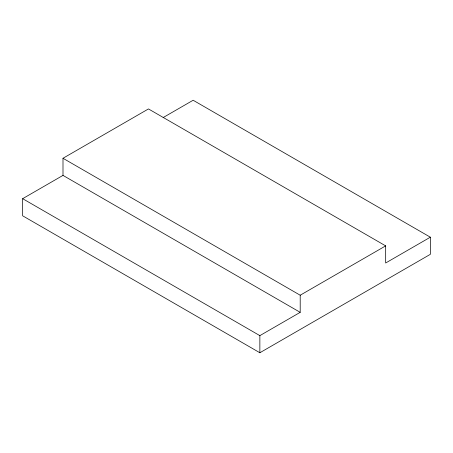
<?xml version="1.0" encoding="UTF-8"?>
<svg xmlns="http://www.w3.org/2000/svg" width="453" height="453" viewBox="0 0 453 453"><rect width="100%" height="100%" fill="white"/><g stroke="black" fill="none" stroke-linecap="round" stroke-linejoin="round"><path stroke-width="0.68" d="M62.995 158.273L148.459 108.93L385.667 245.877L385.667 262.995L430.35 237.196L430.35 254.32L259.858 352.751L22.65 215.804L22.65 198.68L62.995 175.39L300.203 312.338L300.203 295.22L62.995 158.273L62.995 175.39M163.148 117.565L193.142 100.249L430.35 237.196M300.203 295.22L385.667 245.877M22.65 198.68L259.858 335.633L300.203 312.338M259.858 335.633L259.858 352.751"/></g></svg>
